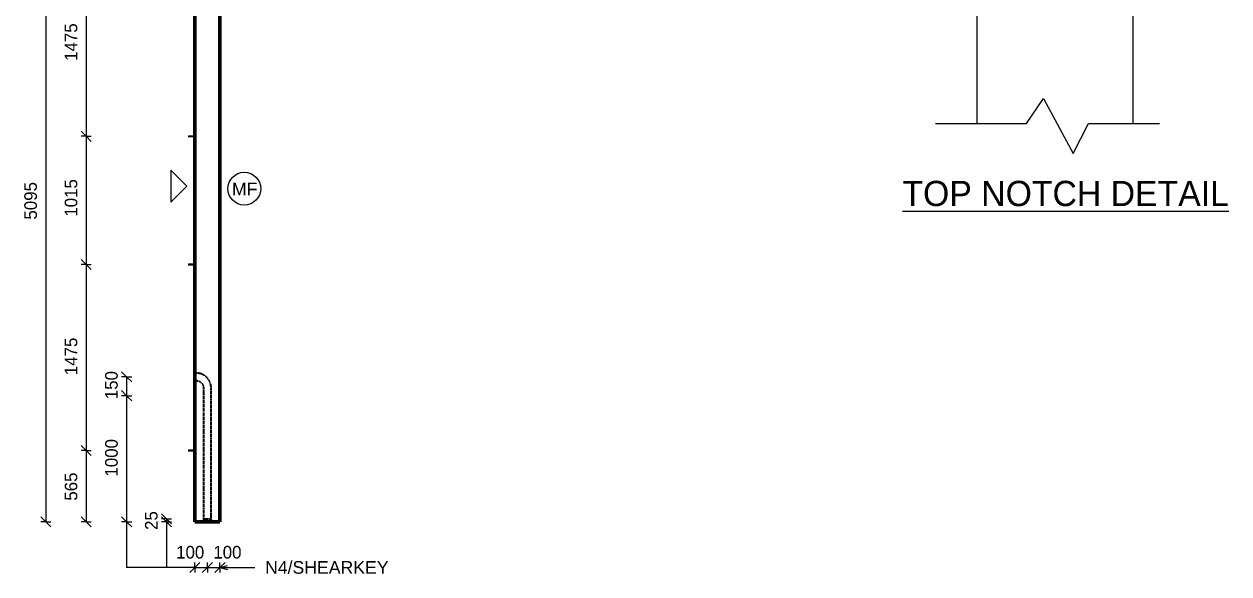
# Model space of a CAD drawing. Header units: millimetres. Extents: x 1421 to 26924, y -2138 to 20093.
# Drawn here: x 17383 to 26924, y -1807 to 2549 of the extents above; entities that cross this region are included whole.
import ezdxf

# ---------------------------------------------------------------- set-up
doc = ezdxf.new("R2010")
doc.units = ezdxf.units.MM
doc.linetypes.add('Dash', pattern=[6.36, 3.18, -3.18])
for name, color, linetype, lineweight in [('A-ANNO-DIMS', 211, 'Continuous', 9), ('A-ANNO-DIMS-40', 211, 'Continuous', 9), ('A-DETL-THIN', 151, 'Continuous', 18), ('A-GENM', 13, 'Continuous', 18), ('A-WALL', 113, 'Continuous', 25), ('A-WALL-HDLN', 110, 'Dash', 25), ('G-ANNO-TEXT', 231, 'Continuous', 9)]:
    doc.layers.add(name, color=color, linetype=linetype, lineweight=lineweight)
doc.styles.add('Arial', font='arial.ttf', dxfattribs={"height": 100})
doc.styles.add('Nirmala UI Semilight', font='NirmalaS.ttf', dxfattribs={"height": 100})
doc.styles.add('Nirmala UI Semilight_4', font='NirmalaS.ttf', dxfattribs={"height": 200})
doc.dimstyles.new('Arrow_Filled_-_2_5_NI_UI', dxfattribs={"dimscale": 304.8, "dimtxt": 104.736395, "dimasz": 0.262467, "dimexe": 0.131234, "dimexo": 0.0625, "dimgap": 0.131234, "dimtad": 1, "dimdec": 4, "dimzin": 0, "dimdsep": 46, "dimtxsty": 'Nirmala UI Semilight', "dimblk1": 'OBLIQUE', "dimblk2": 'OBLIQUE', "dimsah": 1, "dimcen": 0.09, "dimazin": 0, "dimtfac": 1, "dimtdec": 4, "dimtix": 1, "dimtmove": 0, "dimatfit": 3, "dimfxl": 0.131234, "dimfxlon": 1, "dimtvp": 1, "dimtolj": 1, "dimtzin": 0, "dimarcsym": 2})
doc.dimstyles.new('Arrow_Filled_-_2_5_NI_UI_2', dxfattribs={"dimscale": 304.8, "dimtxt": 104.736395, "dimasz": 0.262467, "dimexe": 0.131234, "dimexo": 0.0625, "dimgap": 0.131234, "dimtad": 1, "dimdec": 4, "dimzin": 0, "dimdsep": 46, "dimtxsty": 'Nirmala UI Semilight', "dimblk1": 'OBLIQUE', "dimblk2": 'OBLIQUE', "dimsah": 1, "dimcen": 0.09, "dimazin": 0, "dimtfac": 1, "dimtdec": 4, "dimtix": 1, "dimtmove": 2, "dimatfit": 3, "dimfxl": 0.131234, "dimfxlon": 1, "dimtvp": 1, "dimtolj": 1, "dimtzin": 0, "dimarcsym": 2})

# ---------------------------------------------------------------- blocks, each defined once
blk = doc.blocks.new('RR spread anchor face based - RR-SA-2_5-150-1726819-Elevation Right')
at = {"layer": 'A-GENM'}
for p, q in [((17885.4, 3140), (17890.4, 3140)), ((17885.4, 3140), (17885.4, 3130)), ((17890.4, 3130), (17885.4, 3130)), ((17890.4, 3140), (17935.4, 3140)), ((17890.4, 3140), (17890.4, 3130)), ((17935.4, 3130), (17890.4, 3130))]:
    blk.add_line(p, q, dxfattribs=at)
blk = doc.blocks.new('DIMBLOCK104-Elevation Right')
at = {"layer": 'A-ANNO-DIMS-40'}
for p, q in [((17555, 3700), (17515, 3740)), ((17555, 3700), (17515, 3700)), ((17555, 3700), (17555, -1395)), ((17555, 3700), (17595, 3660)), ((17555, 3700), (17595, 3700)), ((17555, -1395), (17515, -1355)), ((17555, -1395), (17515, -1395)), ((17555, -1395), (17595, -1435)), ((17555, -1395), (17595, -1395))]:
    blk.add_line(p, q, dxfattribs=at)
at = {"layer": 'A-ANNO-DIMS-40', "color": 0, "insert": (17384.5, 1000.2), "char_height": 100, "width": 365.625, "attachment_point": 1, "rotation": 90, "line_spacing_factor": 1.142579, "style": 'Nirmala UI Semilight'}
blk.add_mtext('5095', dxfattribs=at)
blk = doc.blocks.new('_Oblique')
at = {"color": 0, "linetype": 'ByBlock', "lineweight": -2}
blk.add_line((-0.5, -0.5), (0.5, 0.5), dxfattribs=at)
blk = doc.blocks.new('DIMBLOCK106-Elevation Right')
at = {"layer": 'A-ANNO-DIMS-40'}
for p, q in [((17875, 3135), (17835, 3175)), ((17875, 3135), (17835, 3135)), ((17875, 3135), (17875, 1660)), ((17875, 3135), (17915, 3095)), ((17875, 3135), (17915, 3135)), ((17875, 1660), (17835, 1700)), ((17875, 1660), (17835, 1660)), ((17875, 1660), (17915, 1620)), ((17875, 1660), (17915, 1660))]:
    blk.add_line(p, q, dxfattribs=at)
at = {"layer": 'A-ANNO-DIMS-40', "color": 0, "insert": (17704.5, 2257.5), "char_height": 100, "width": 335.918, "attachment_point": 1, "rotation": 90, "line_spacing_factor": 1.142579, "style": 'Nirmala UI Semilight'}
blk.add_mtext('1475', dxfattribs=at)
blk = doc.blocks.new('DIMBLOCK107-Elevation Right')
at = {"layer": 'A-ANNO-DIMS-40'}
for p, q in [((17875, 1660), (17835, 1700)), ((17875, 1660), (17835, 1660)), ((17875, 1660), (17875, 644.9)), ((17875, 1660), (17915, 1620)), ((17875, 1660), (17915, 1660)), ((17875, 644.9), (17835, 684.9)), ((17875, 644.9), (17835, 644.9)), ((17875, 644.9), (17915, 604.9)), ((17875, 644.9), (17915, 644.9))]:
    blk.add_line(p, q, dxfattribs=at)
at = {"layer": 'A-ANNO-DIMS-40', "color": 0, "insert": (17704.5, 1023), "char_height": 100, "width": 310.781, "attachment_point": 1, "rotation": 90, "line_spacing_factor": 1.142579, "style": 'Nirmala UI Semilight'}
blk.add_mtext('1015', dxfattribs=at)
blk = doc.blocks.new('DIMBLOCK108-Elevation Right')
at = {"layer": 'A-ANNO-DIMS-40'}
for p, q in [((17875, 644.9), (17835, 684.9)), ((17875, 644.9), (17835, 644.9)), ((17875, 644.9), (17875, -830.1)), ((17875, 644.9), (17915, 604.9)), ((17875, 644.9), (17915, 644.9)), ((17875, -830.1), (17835, -790.1)), ((17875, -830.1), (17835, -830.1)), ((17875, -830.1), (17915, -870.1)), ((17875, -830.1), (17915, -830.1))]:
    blk.add_line(p, q, dxfattribs=at)
at = {"layer": 'A-ANNO-DIMS-40', "color": 0, "insert": (17704.5, -232.6), "char_height": 100, "width": 335.918, "attachment_point": 1, "rotation": 90, "line_spacing_factor": 1.142579, "style": 'Nirmala UI Semilight'}
blk.add_mtext('1475', dxfattribs=at)
blk = doc.blocks.new('DIMBLOCK109-Elevation Right')
at = {"layer": 'A-ANNO-DIMS-40'}
for p, q in [((17875, -830.1), (17835, -790.1)), ((17875, -830.1), (17835, -830.1)), ((17875, -830.1), (17875, -1395)), ((17875, -830.1), (17915, -870.1)), ((17875, -830.1), (17915, -830.1)), ((17875, -1395), (17835, -1355)), ((17875, -1395), (17835, -1395)), ((17875, -1395), (17915, -1435)), ((17875, -1395), (17915, -1395))]:
    blk.add_line(p, q, dxfattribs=at)
at = {"layer": 'A-ANNO-DIMS-40', "color": 0, "insert": (17704.5, -1226.8), "char_height": 100, "width": 274.219, "attachment_point": 1, "rotation": 90, "line_spacing_factor": 1.142579, "style": 'Nirmala UI Semilight'}
blk.add_mtext('565', dxfattribs=at)
blk = doc.blocks.new('DIMBLOCK110-Elevation Right')
at = {"layer": 'A-ANNO-DIMS-40'}
for p, q in [((18195, -245), (18155, -205)), ((18195, -245), (18155, -245)), ((18195, -245), (18195, -395)), ((18195, -245), (18235, -285)), ((18195, -245), (18235, -245)), ((18195, -395), (18155, -355)), ((18195, -395), (18155, -395)), ((18195, -395), (18235, -435)), ((18195, -395), (18235, -395))]:
    blk.add_line(p, q, dxfattribs=at)
at = {"layer": 'A-ANNO-DIMS-40', "color": 0, "insert": (18024.5, -422.8), "char_height": 100, "width": 246.797, "attachment_point": 1, "rotation": 90, "line_spacing_factor": 1.142579, "style": 'Nirmala UI Semilight'}
blk.add_mtext('150', dxfattribs=at)
blk = doc.blocks.new('DIMBLOCK111-Elevation Right')
at = {"layer": 'A-ANNO-DIMS-40'}
for p, q in [((18195, -395), (18155, -355)), ((18195, -395), (18155, -395)), ((18195, -395), (18195, -1395)), ((18195, -395), (18235, -435)), ((18195, -395), (18235, -395)), ((18195, -1395), (18155, -1355)), ((18195, -1395), (18155, -1395)), ((18195, -1395), (18235, -1435)), ((18195, -1395), (18235, -1395))]:
    blk.add_line(p, q, dxfattribs=at)
at = {"layer": 'A-ANNO-DIMS-40', "color": 0, "insert": (18024.5, -1035.9), "char_height": 100, "width": 338.203, "attachment_point": 1, "rotation": 90, "line_spacing_factor": 1.142579, "style": 'Nirmala UI Semilight'}
blk.add_mtext('1000', dxfattribs=at)
blk = doc.blocks.new('DIMBLOCK114-Elevation Right')
at = {"layer": 'A-ANNO-DIMS-40'}
for p, q in [((18734.4, -1755.6), (18774.4, -1715.6)), ((18734.4, -1755.6), (18734.4, -1715.6)), ((18834.4, -1755.6), (18874.4, -1715.6)), ((18834.4, -1755.6), (18834.4, -1715.6)), ((18734.4, -1755.6), (18694.4, -1795.6)), ((18734.4, -1755.6), (18834.4, -1755.6)), ((18734.4, -1755.6), (18734.4, -1795.6)), ((18834.4, -1755.6), (18794.4, -1795.6)), ((18834.4, -1755.6), (18834.4, -1795.6))]:
    blk.add_line(p, q, dxfattribs=at)
at = {"layer": 'A-ANNO-DIMS-40', "color": 0, "insert": (18586.9, -1585.1), "char_height": 100, "width": 246.797, "attachment_point": 1, "line_spacing_factor": 1.142579, "style": 'Nirmala UI Semilight'}
blk.add_mtext('100', dxfattribs=at)
blk = doc.blocks.new('DIMBLOCK115-Elevation Right')
at = {"layer": 'A-ANNO-DIMS-40'}
for p, q in [((18834.4, -1755.6), (18874.4, -1715.6)), ((18834.4, -1755.6), (18834.4, -1715.6)), ((18934.4, -1755.6), (18974.4, -1715.6)), ((18934.4, -1755.6), (18934.4, -1715.6)), ((18834.4, -1755.6), (18794.4, -1795.6)), ((18834.4, -1755.6), (18934.4, -1755.6)), ((18834.4, -1755.6), (18834.4, -1795.6)), ((18934.4, -1755.6), (18894.4, -1795.6)), ((18934.4, -1755.6), (18934.4, -1795.6))]:
    blk.add_line(p, q, dxfattribs=at)
at = {"layer": 'A-ANNO-DIMS-40', "color": 0, "insert": (18881.5, -1585.1), "char_height": 100, "width": 246.797, "attachment_point": 1, "line_spacing_factor": 1.142579, "style": 'Nirmala UI Semilight'}
blk.add_mtext('100', dxfattribs=at)
blk = doc.blocks.new('DIMBLOCK116-Elevation Right')
at = {"layer": 'A-ANNO-DIMS-40'}
for p, q in [((18511, -1370), (18471, -1330)), ((18511, -1395), (18471, -1355)), ((18511, -1370), (18471, -1370)), ((18511, -1395), (18471, -1395)), ((18511, -1370), (18511, -1395)), ((18511, -1370), (18551, -1410)), ((18511, -1370), (18551, -1370)), ((18511, -1395), (18551, -1435)), ((18511, -1395), (18551, -1395))]:
    blk.add_line(p, q, dxfattribs=at)
at = {"layer": 'A-ANNO-DIMS-40', "color": 0, "insert": (18340.5, -1458.7), "char_height": 100, "width": 182.813, "attachment_point": 1, "rotation": 90, "line_spacing_factor": 1.142579, "style": 'Nirmala UI Semilight'}
blk.add_mtext('25', dxfattribs=at)

msp = doc.modelspace()

# ---------------------------------------------------------------- linework, layer by layer
at = {"layer": 'A-DETL-THIN', "lineweight": 9}
for p, q in [((24930.73358, 1760.77489), (24930.73358, 3565.45823)), ((26163.10722, 3205.03133), (26163.10722, 1760.77489)), ((25321.71337, 1760.77489), (25455.91967, 1959.7439)), ((25455.91967, 1959.7439), (25690.11946, 1523.30928)), ((24601.71337, 1760.77489), (25321.71337, 1760.77489)), ((25690.11946, 1523.30928), (25813.74817, 1760.77489)), ((25813.74817, 1760.77489), (26373.74817, 1760.77489))]:
    msp.add_line(p, q, dxfattribs=at)
at = {"layer": 'A-DETL-THIN'}
for p, q in [((18544.40343, 1392.70859), (18544.40343, 1138.15015)), ((18671.68265, 1265.42937), (18544.40343, 1392.70859)), ((18544.40343, 1138.15015), (18671.68265, 1265.42937)), ((18194.95959, -1395), (18194.95959, -1755.6037)), ((18510.97011, -1395), (18510.97011, -1755.6037)), ((18734.36213, -1755.6037), (18194.95959, -1755.6037))]:
    msp.add_line(p, q, dxfattribs=at)
msp.add_circle((19126.83759, 1245.08278), 130, dxfattribs=at)
at = {"layer": 'A-WALL', "lineweight": 50}
for p, q in [((18934.36213, -1395), (18934.36213, 3650)), ((18734.36213, 3622), (18734.36213, -1395)), ((18734.36213, -1395), (18934.36213, -1395))]:
    msp.add_line(p, q, dxfattribs=at)
at = {"layer": 'A-WALL-HDLN'}
for p, q in [((18744.36213, -215), (18734.36213, -215)), ((18734.36213, -275), (18744.36213, -275)), ((18804.36213, -335), (18804.36213, -1376.25)), ((18864.36213, -1376.25), (18864.36213, -335)), ((18804.34375, -1376.29595), (18796.88197, -1394.95039)), ((18806.86213, -1370), (18861.86213, -1370)), ((18864.38051, -1376.29595), (18871.84228, -1394.95039))]:
    msp.add_line(p, q, dxfattribs=at)
at = {"layer": 'A-WALL-HDLN', "flags": 128}
for points in [[(18864.36213, -335), (18864.26614, -330.20128), (18863.97833, -325.41024), (18863.49916, -320.63454), (18862.8294, -315.88182), (18861.97012, -311.15968), (18860.92268, -306.47568), (18859.68878, -301.83732), (18858.27038, -297.25201), (18856.66975, -292.72709), (18854.88945, -288.2698), (18852.93233, -283.88726), (18850.80152, -279.5865), (18848.50043, -275.37438), (18846.03274, -271.25766), (18843.4024, -267.2429), (18840.61362, -263.33655), (18837.67085, -259.54484), (18834.57881, -255.87384), (18831.34245, -252.32943), (18827.96693, -248.91727), (18824.45767, -245.64283), (18820.82026, -242.51133), (18817.06055, -239.52781), (18813.18453, -236.69701), (18809.1984, -234.02348), (18805.10856, -231.51149), (18800.92153, -229.16506), (18796.64402, -226.98795), (18792.28287, -224.98363), (18787.84506, -223.15531), (18783.33768, -221.50592), (18778.76795, -220.0381), (18774.14318, -218.75419), (18769.47077, -217.65625), (18764.75818, -216.74603), (18760.01297, -216.025), (18755.24272, -215.4943), (18750.45507, -215.15478), (18745.65766, -215.00699), (18744.36213, -215)], [(18744.36213, -275), (18746.76149, -275.04799), (18749.15701, -275.1919), (18751.54486, -275.43148), (18753.92122, -275.76636), (18756.28229, -276.19601), (18758.62428, -276.71972), (18760.94347, -277.33667), (18763.23612, -278.04587), (18765.49858, -278.84619), (18767.72723, -279.73634), (18769.9185, -280.7149), (18772.06888, -281.7803), (18774.17494, -282.93085), (18776.2333, -284.16469), (18778.24068, -285.47986), (18780.19385, -286.87425), (18782.08971, -288.34564), (18783.92521, -289.89166), (18785.69741, -291.50984), (18787.40349, -293.1976), (18789.04071, -294.95223), (18790.60646, -296.77093), (18792.09822, -298.65079), (18793.51362, -300.5888), (18794.85039, -302.58186), (18796.10638, -304.62678), (18797.2796, -306.7203), (18798.36815, -308.85905), (18799.37031, -311.03963), (18800.28447, -313.25853), (18801.10917, -315.51222), (18801.84308, -317.79709), (18802.48503, -320.10947), (18803.034, -322.44568), (18803.48911, -324.80197), (18803.84963, -327.17458), (18804.11498, -329.5597), (18804.28474, -331.95353), (18804.35863, -334.35223), (18804.36213, -335)], [(18806.86213, -1370), (18805.77709, -1372.71259), (18804.99378, -1374.67088), (18804.52046, -1375.85417), (18804.37768, -1376.21069)], [(18864.34657, -1376.21069), (18864.2038, -1375.85417), (18863.73048, -1374.67088), (18862.94716, -1372.71259), (18861.86213, -1370)]]:
    msp.add_lwpolyline(points, dxfattribs=at)
at = {"layer": 'G-ANNO-TEXT', "color": 10}
for q in [(18994.26644, -1739.46401), (18994.26644, -1771.61791), (19211.33938, -1755.54096)]:
    msp.add_line((18934.26644, -1755.54096), q, dxfattribs=at)

# ---------------------------------------------------------------- block references
at = {"layer": 'A-GENM'}
for p in [(798.93162, -1475), (798.93162, -2490.1), (798.93162, -3965.1)]:
    msp.add_blockref('RR spread anchor face based - RR-SA-2_5-150-1726819-Elevation Right', p, dxfattribs=at)

# ---------------------------------------------------------------- texts
at = {"layer": 'G-ANNO-TEXT', "color": 7, "attachment_point": 1}
for s, insert, char_height, width, style in [('MF', (19029.26523, 1292.56179), 100, 240.50625, 'Arial'), ('\\LTOP NOTCH DETAIL', (24338.83482, 1307.16895), 200, 2975.864, 'Nirmala UI Semilight_4'), ('N4/SHEARKEY', (19291.33938, -1705.54096), 100, 1180.084, 'Arial')]:
    msp.add_mtext(s, dxfattribs=dict(at, insert=insert, char_height=char_height, width=width, style=style))

# ---------------------------------------------------------------- dimensions: what is measured, and where the dimension line sits
at = {"layer": 'A-ANNO-DIMS'}
for base, p1, p2, override, picture, middle in [((17554.95959, -1395), (17594.95959, 3700), (17594.95959, -1395), {"dimpost": '<>', "dimfxl": 5095}, 'DIMBLOCK104-Elevation Right', (17463.25109, 1152.5)), ((17874.95959, 1660), (17914.95959, 3135), (17914.95959, 1660), {"dimpost": '<>', "dimfxl": 1475}, 'DIMBLOCK106-Elevation Right', (17783.00701, 2397.5)), ((17874.95959, 644.9), (17914.95959, 1660), (17914.95959, 644.9), {"dimpost": '<>', "dimfxl": 1015.1}, 'DIMBLOCK107-Elevation Right', (17783.00701, 1152.45)), ((17874.95959, -830.1), (17914.95959, 644.9), (17914.95959, -830.1), {"dimpost": '<>', "dimfxl": 1475}, 'DIMBLOCK108-Elevation Right', (17783.00701, -92.6)), ((18194.95959, -395), (18234.95959, -245), (18234.95959, -395), {"dimpost": '<>', "dimfxl": 150}, 'DIMBLOCK110-Elevation Right', (18103.00701, -320)), ((18194.95959, -1395), (18234.95959, -395), (18234.95959, -1395), {"dimpost": '<>', "dimfxl": 1000}, 'DIMBLOCK111-Elevation Right', (18103.00701, -895)), ((17874.95959, -1395), (17914.95959, -830.1), (17914.95959, -1395), {"dimpost": '<>', "dimfxl": 564.9}, 'DIMBLOCK109-Elevation Right', (17783.25109, -1112.55)), ((18510.97011, -1395), (18550.97011, -1370), (18550.97011, -1395), {"dimpost": '<>', "dimfxl": 25}, 'DIMBLOCK116-Elevation Right', (18419.29647, -1382.5))]:
    dim = msp.add_linear_dim(base=base, p1=p1, p2=p2, angle=90, dimstyle='Arrow_Filled_-_2_5_NI_UI', override=override, dxfattribs=at)
    dim.commit()
    dim.dimension.update_dxf_attribs({"geometry": picture, "text_midpoint": middle})
for base, p1, p2, picture, middle in [((18834.36213, -1755.6037), (18734.36213, -1715.6037), (18834.36213, -1715.6037), 'DIMBLOCK114-Elevation Right', (18710.29501, -1651.8016)), ((18934.36213, -1755.6037), (18834.36213, -1715.6037), (18934.36213, -1715.6037), 'DIMBLOCK115-Elevation Right', (19004.94364, -1651.8016))]:
    dim = msp.add_linear_dim(base=base, p1=p1, p2=p2, dimstyle='Arrow_Filled_-_2_5_NI_UI_2', override={"dimpost": '<>', "dimfxl": 100}, dxfattribs=at)
    dim.commit()
    dim.dimension.update_dxf_attribs({"geometry": picture, "text_midpoint": middle, "dimtype": 160})

doc.saveas('drawing.dxf')
